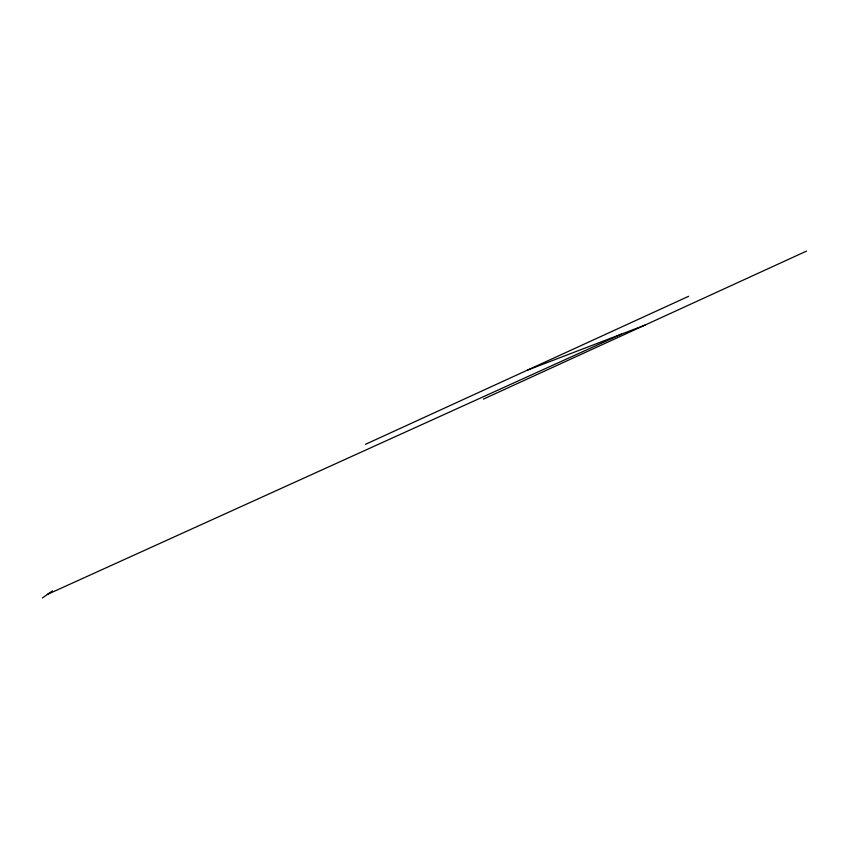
<?xml version="1.0" encoding="UTF-8"?>
<svg xmlns="http://www.w3.org/2000/svg" width="849" height="849" viewBox="0 0 849 849"><rect width="100%" height="100%" fill="white"/><g stroke="black" fill="none" stroke-linecap="round" stroke-linejoin="round"><path stroke-width="1.27" d="M42.45 597.908L52.458 590.872M365.494 444.314L688.635 296.29M483.41 399.104L806.55 251.092M47.448 594.396L621.394 334.135M527.07 370.302L644.975 325.103"/></g></svg>
